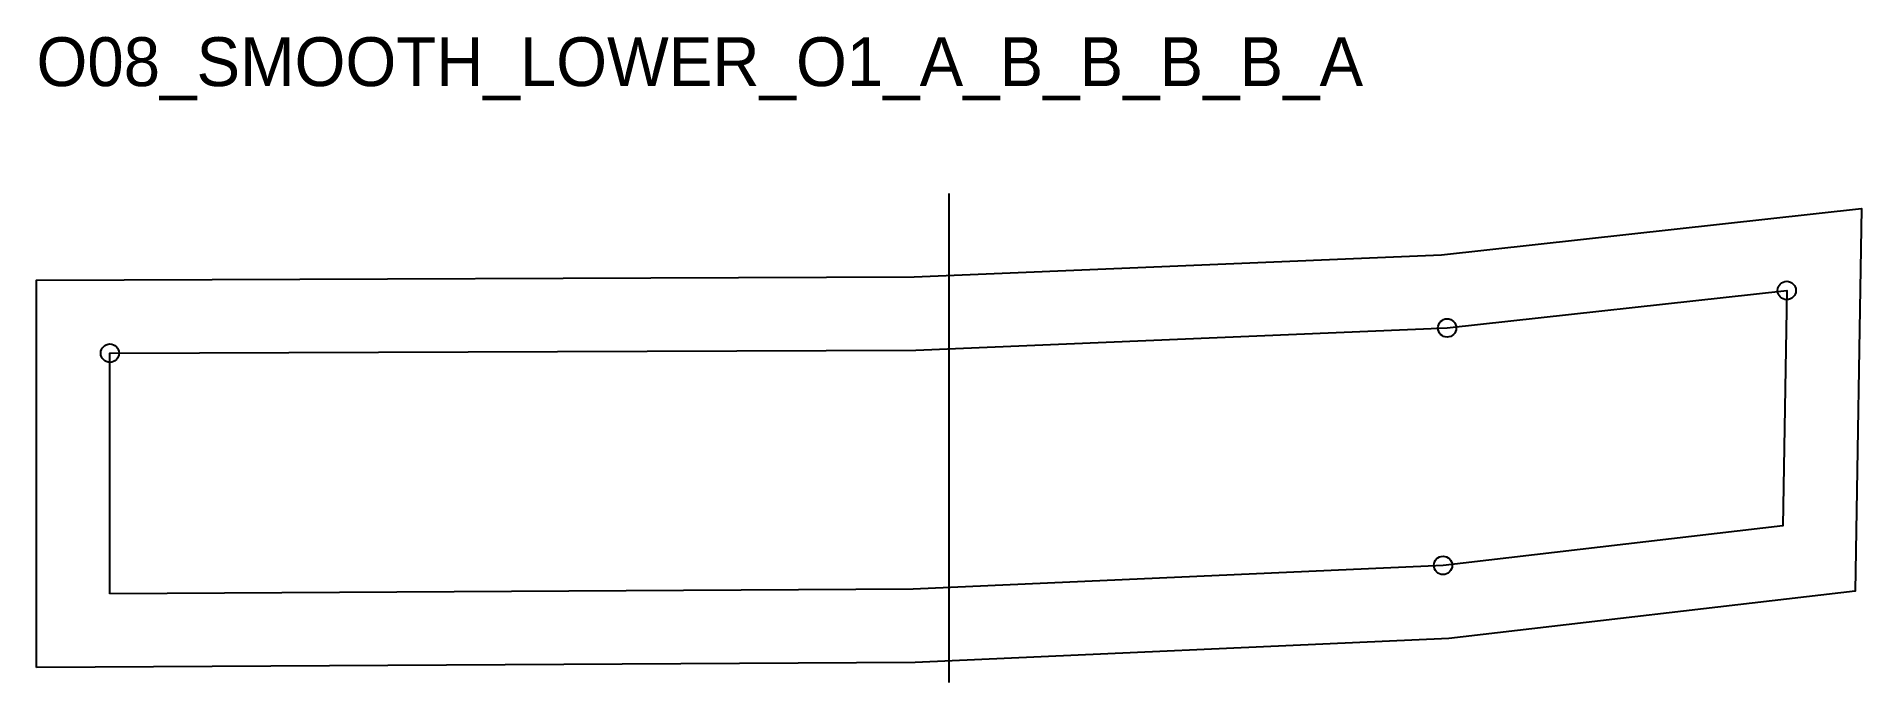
# Model space of a CAD drawing. Header units: millimetres. Extents: x -12 to 287, y -15 to 91.
import ezdxf

# ---------------------------------------------------------------- set-up
doc = ezdxf.new("R2010")
doc.units = ezdxf.units.MM
for name, color, linetype in [('CUT', 1, 'Continuous'), ('GRAIN', 3, 'Continuous'), ('ID', 7, 'Continuous'), ('NOTCH', 2, 'Continuous'), ('SEAM', 5, 'Continuous')]:
    doc.layers.add(name, color=color, linetype=linetype)

msp = doc.modelspace()

# ---------------------------------------------------------------- linework, layer by layer
at = {"layer": 'CUT'}
msp.add_lwpolyline([(-12, -12.07), (-12, 51.3), (131.59, 51.86), (217.87, 55.44), (286.56, 63.03), (285.51, 0.41), (219.07, -7.34), (131.72, -11.27), (-12, -12.07)], close=True, dxfattribs=at)
at = {"layer": 'GRAIN'}
msp.add_line((137.28, -14.52), (137.28, 65.48), dxfattribs=at)
at = {"layer": 'NOTCH'}
for centre in [(274.33, 49.6), (218.77, 43.47), (0, 39.35), (218.1, 4.63)]:
    msp.add_circle(centre, 1.5, dxfattribs=at)
at = {"layer": 'SEAM'}
msp.add_lwpolyline([(0, 0), (0, 39.35), (131.86, 39.86), (218.77, 43.47), (274.33, 49.6), (273.68, 11.11), (218.1, 4.63), (131.42, 0.73)], close=True, dxfattribs=at)

# ---------------------------------------------------------------- texts
at = {"layer": 'ID'}
msp.add_text('O08_SMOOTH_LOWER_O1_A_B_B_B_B_A', height=8, dxfattribs=at).set_placement((-12, 83.03))

doc.saveas('drawing.dxf')
